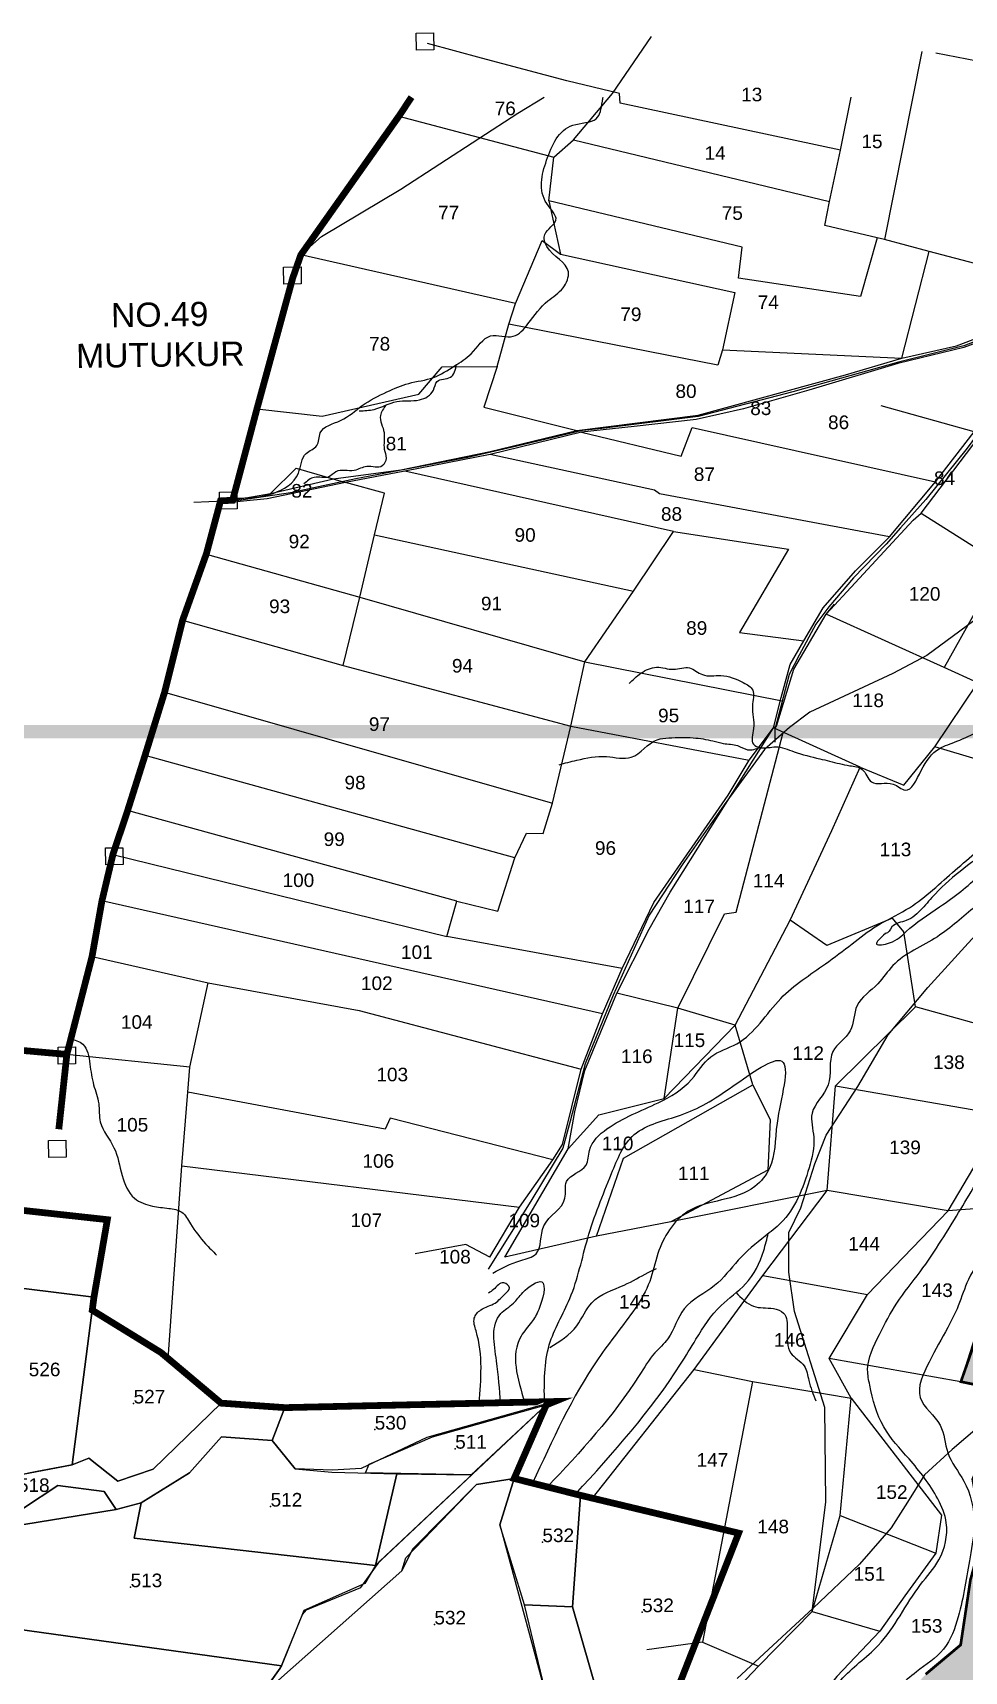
# Model space of a CAD drawing. Header units: inches. Extents: x 206739 to 240559, y 1587423 to 1599564.
# Drawn here: x 218728 to 220108, y 1596754 to 1599181 of the extents above; entities that cross this region are included whole.
import ezdxf
from ezdxf.enums import TextEntityAlignment as Align

# ---------------------------------------------------------------- set-up
doc = ezdxf.new("R2010")
doc.units = ezdxf.units.IN
doc.header["$MEASUREMENT"] = 0
doc.linetypes.add('DASHED2', pattern=[0.375, 0.25, -0.125])
for name, color, linetype in [('PLOT', 7, 'Continuous'), ('PLOT NO', 7, 'Continuous'), ('PLOTS', 7, 'Continuous'), ('PLOTS NO', 7, 'Continuous'), ('ROAD', 1, 'Continuous'), ('STREAM', 4, 'Continuous'), ('text1', 7, 'Continuous'), ('text2', 7, 'Continuous'), ('VILLAGE BOUNDARY STONES', 1, 'Continuous'), ('VILLAGE BOUNDRY', 5, 'Continuous'), ('WUA-17', 3, 'Continuous')]:
    doc.layers.add(name, color=color, linetype=linetype)
doc.styles.get("Standard").update_dxf_attribs({"font": 'arial.ttf'})

msp = doc.modelspace()

# ---------------------------------------------------------------- hatches: boundary and pattern name
at = {"layer": 'PLOTS NO', "true_color": 0xafd9aa}
h = msp.add_hatch(dxfattribs=at)
h.set_pattern_fill('ANSI31', color=9)
h.set_pattern_definition([(45, (0, 0), (-0.088388347648, 0.088388347648), [])])
h.paths.add_polyline_path([(220321.66888, 1595756.58982), (220240.66864, 1595684.10089), (220196.24497, 1595701.01347), (220182.61298, 1595785.73792), (220091.14566, 1595768.05379), (219980.58048, 1595708.12858), (219956.2346, 1595689.53155), (219860.50354, 1595610.07539), (219612.177, 1595475.96557), (219612.05845, 1595558.17808), (219603.62578, 1595614.40158), (219590.30537, 1595670.86071), (219581.28753, 1595709.08324), (219589.44581, 1595770.09395), (219586.63638, 1595831.12692), (219585.63818, 1595852.81236), (219487.57647, 1595859.36452), (219433.82118, 1595846.51514), (219441.45333, 1595915.84005), (219449.00663, 1596027.5761), (219459.91585, 1596110.61146), (219554.13684, 1596134.06369), (219587.29819, 1596147.34648), (219619.89228, 1596123.95088), (219868.30612, 1596312.51506), (219839.32124, 1596360.47218), (219797.48696, 1596423.35482), (219762.79343, 1596455.25907), (219758.64134, 1596482.02548), (219841.68732, 1596558.86119), (219860.1276, 1596554.3097), (219967.57351, 1596657.63153), (220051.1495, 1596749.60642), (220102.93952, 1596793.01919), (220117.4482, 1596889.47035), (220135.49706, 1596954.46677), (220120.87126, 1597038.49427), (220175.51974, 1597168.07134), (220103.32048, 1597182.9145), (220194.83213, 1597444.26897), (220296.00149, 1597454.2623), (220309.89699, 1597186.72214), (220348.72692, 1596992.40291), (220325.81643, 1596868.23702), (220327.49706, 1596860.15878), (220311.65208, 1596826.49995), (220257.3608, 1596722.5517), (220245.87351, 1596690.49248), (220242.09491, 1596575.47886), (220169.82431, 1596591.19523), (220047.82837, 1596332.90575), (220224.39494, 1596323.80935), (220217.73909, 1596235.52176), (220306.20658, 1596186.92708), (220321.2936, 1596160.08959), (220317.66508, 1596120.25069), (220319.85653, 1596113.31435), (220304.07029, 1595967.36473)])

# ---------------------------------------------------------------- linework, layer by layer
at = {"layer": 'PLOT'}
for points in [[(219597.2367, 1599091.14924), (219519.5588, 1599109.87153), (219393.01033, 1599143.32858), (219312.6948, 1599164.83161)], [(219492.87492, 1598931.88871), (219500.19775, 1598996.62746), (219529.11113, 1599022.47028), (219587.28783, 1599091.00021), (219645.04541, 1599175.417)], [(220045.35715, 1599153.2845), (219990.27633, 1598874.71096)], [(220066.24247, 1599151.16642), (220342, 1599098)], [(219519.5588, 1599109.87153), (219519.5588, 1599109.87153)], [(219924.8644, 1599006.89147), (219598.55724, 1599076.80588), (219597.2367, 1599091.14924)], [(220511.94764, 1598759.57238), (220358.36354, 1598791.51832), (220336.56963, 1598783.61271), (220056.12428, 1598856.85489), (219990.27633, 1598874.71096), (219979.25971, 1598877.35823), (219901.58464, 1598895.59958), (219908.37031, 1598931.13622), (219924.8644, 1599006.89147), (219940.48078, 1599085.59693)], [(219270.6081, 1599057.47466), (219500.19775, 1598996.62746)], [(219529.11113, 1599022.47028), (219908.37031, 1598931.13622)], [(219979.25971, 1598877.35823), (219954.60873, 1598790.50149), (219773.97692, 1598817.62455), (219779.37017, 1598863.55331), (219492.87492, 1598931.88871), (219510.04427, 1598853.16542)], [(219954.29924, 1598093.06767), (220018.58515, 1598066.47647), (220064.93546, 1598123.12566), (220128.65174, 1598218.16685), (220078.60616, 1598240.99136), (219903.67198, 1598319.97128), (220032.38993, 1598458.97918), (220044.31157, 1598469.21194), (220139.62176, 1598594.57292), (220214.17584, 1598694.41736), (220266.8474, 1598738.43936), (220356.80188, 1598778.99814), (220356.10314, 1598792.05811), (220371.9588, 1598910.64959)], [(219416.16489, 1598686.69749), (219433.62139, 1598749.52715), (219443.11527, 1598780.05055), (219482.62639, 1598873.4431), (219510.04427, 1598853.16542), (219768.51944, 1598796.27484), (219749.90474, 1598711.20602), (219743.05864, 1598688.45569), (219433.62139, 1598749.52715)], [(219443.11527, 1598780.05055), (219125.19649, 1598851.82033)], [(219749.90474, 1598711.20602), (220015.65522, 1598698.98797), (220056.12428, 1598856.85489)], [(219024.18197, 1598488.5312), (219080.27351, 1598498.37718), (219173.77959, 1598519.98889), (219273.58663, 1598533.55442), (219405.60396, 1598560.88128), (219534.36445, 1598592.00378), (219713.97101, 1598614.67879), (219932.31072, 1598674.15995), (220015.65522, 1598698.98797), (220096.95768, 1598717.0863), (220219.02288, 1598763.8282)], [(220044.31157, 1598469.21194), (220162.42126, 1598394.60534), (220207.63116, 1598444.64847), (220234.82404, 1598431.85329), (220304.95354, 1598505.8046), (220400.6944, 1598604.5233), (220439.50891, 1598659.63684), (220469.33989, 1598700.83924), (220511.94764, 1598759.57238)], [(219060.15368, 1598623.67887), (219156.88973, 1598613.21622), (219300.1344, 1598645.74179), (219334.91103, 1598686.03272), (219416.16489, 1598686.69749), (219396.61697, 1598626.19731), (219534.36445, 1598592.00378)], [(220122.82278, 1598589.64775), (219985.09901, 1598628.25558)], [(219541.0959, 1598589.38146), (219688.80182, 1598553.66738), (219705.29828, 1598596.4463), (220065.86275, 1598515.84004)], [(219997.739, 1598434.2281), (219656.46758, 1598497.94723), (219649.19986, 1598503.36221), (219405.73161, 1598556.40631)], [(219080.27351, 1598498.37718), (219118.25989, 1598535.90308), (219191.56241, 1598514.95043)], [(219677.4169, 1598442.36642), (219279.26439, 1598531.38576)], [(219187.81503, 1598243.62567), (219212.49844, 1598345.19671), (219234.61723, 1598437.20945), (219249.15264, 1598499.23431), (219191.56241, 1598514.95043)], [(219234.61723, 1598437.20945), (219618.16071, 1598353.95454)], [(219601.27822, 1597795.0007), (219341.69867, 1597842.09047), (219356.46566, 1597894.66264), (219417.26535, 1597880.03168), (219442.28046, 1597958.93283), (219459.74785, 1597995.18577), (219484.31426, 1597994.73578), (219498.37298, 1598039.93547), (219525.31677, 1598154.03882), (219545.93301, 1598249.10801), (219618.16071, 1598353.95454), (219677.4169, 1598442.36642), (219848.08789, 1598416.29352), (219775.44442, 1598292.50781), (219870.50774, 1598280.27696)], [(218987.02823, 1598408.27511), (219212.49844, 1598345.19671), (219545.93301, 1598249.10801), (219838.71441, 1598191.16068)], [(220153.03832, 1598374.32219), (220078.60616, 1598240.99136)], [(220257.58295, 1598336.85468), (220235.38612, 1598072.4616), (220064.93546, 1598123.12566)], [(218950.10217, 1598310.93563), (219187.81503, 1598243.62567), (219525.31677, 1598154.03882), (219789.71065, 1598103.43446)], [(219825.68366, 1598151.50136), (219829.9602, 1598153.86643), (219855.96505, 1598238.47591), (219903.67198, 1598319.97128), (219916.05118, 1598334.69045)], [(218923.37615, 1598204.22884), (219498.37298, 1598039.93547)], [(220018.928, 1597849.08204), (220001.8089, 1597869.45493), (219904.44088, 1597829.01963), (219850.08541, 1597866.55271), (219912.29025, 1597999.3991), (219954.29924, 1598093.06767), (219825.68366, 1598151.50136)], [(219442.28046, 1597958.93283), (218894.38168, 1598110.60379)], [(219356.46566, 1597894.66264), (218868.62017, 1598029.03113)], [(218846.79936, 1597963.8159), (219341.69867, 1597842.09047)], [(219572.39017, 1597727.57606), (218830.55569, 1597895.2327)], [(218815.90018, 1597812.86727), (218987.95077, 1597773.56587)], [(219768.86016, 1597710.84584), (219684.10042, 1597736.27698), (219593.60866, 1597758.62387)], [(220237.77812, 1597706.46033), (220232.27394, 1597712.18507), (220192.55442, 1597718.56359), (220181.83854, 1597697.48259), (220036.1367, 1597738.09986)], [(219917.49022, 1597621.30709), (220168.33355, 1597577.75322)]]:
    msp.add_lwpolyline(points, dxfattribs=at)
at = {"layer": 'PLOT NO'}
for p in [(218877.45535, 1597150.66924), (219234.71036, 1597112.03788), (219353.94121, 1597083.69596), (218730.35736, 1597035.59314), (219080.48066, 1596997.98683), (219483.22743, 1596945.29307), (218872.97042, 1596878.55859), (219631.0053, 1596841.5498), (219323.14231, 1596823.37653)]:
    msp.add_point(p, dxfattribs=at)
at = {"layer": 'PLOTS'}
for points in [[(220215.77766, 1598754.73031), (220107.46224, 1598714.66785), (220010.09206, 1598690.86064), (219877.8683, 1598651.6947), (219781.37423, 1598623.93616), (219711.23274, 1598608.28091), (219619.00114, 1598597.51878), (219541.0959, 1598589.38146), (219405.73161, 1598556.40631), (219279.26439, 1598531.38576), (219191.56241, 1598514.95043), (219075.38817, 1598490.43695), (219005.07955, 1598483.63405)], [(219405.37624, 1597367.48142), (219449.37517, 1597441.64786), (219498.60977, 1597511.64052), (219512.76357, 1597534.48494), (219540.54198, 1597646.075), (219572.39017, 1597727.57606), (219601.27822, 1597795.0007), (219648.32087, 1597892.86581), (219758.32082, 1598051.81503), (219789.71065, 1598103.43446), (219825.68366, 1598151.50136), (219836.78791, 1598196.47985), (219850.55535, 1598245.11941), (219870.50774, 1598280.27696), (219899.15655, 1598329.12429), (219947.1805, 1598383.86524), (219997.739, 1598434.2281), (220065.86275, 1598515.84004), (220122.82278, 1598589.64775)], [(220214.90736, 1596158.25264), (220217.73909, 1596235.52176), (220224.39494, 1596323.80935), (220227.85345, 1596359.23597), (220236.81525, 1596495.18366), (220244.62488, 1596573.02557), (220242.09491, 1596575.47886), (220245.87351, 1596690.49248), (220257.3608, 1596722.5517), (220311.65208, 1596826.49995), (220327.49706, 1596860.15878), (220325.81643, 1596868.23702), (220348.72692, 1596992.40291), (220316.42713, 1597150.43181), (220309.89699, 1597186.72214), (220296.00149, 1597454.2623), (220194.83213, 1597444.26897), (220084.65097, 1597436.13545), (220168.33355, 1597577.75322), (220237.77812, 1597706.46033), (220283.41343, 1598027.28193), (220280.4554, 1598058.15695), (220436.95181, 1598255.85936)], [(220051.1495, 1596749.60642), (220102.93952, 1596793.01919), (220117.4482, 1596889.47035), (220135.49706, 1596954.46677), (220120.87126, 1597038.49427), (220175.51974, 1597168.07134), (220103.32048, 1597182.9145), (219907.9508, 1597217.48802), (219965.14729, 1597311.83796), (220084.65097, 1597436.13545), (219905.27202, 1597466.12353), (219673.40152, 1597419.86872), (219563.18267, 1597398.69718), (219427.40728, 1597367.37982), (219521.14386, 1597528.03325), (219566.66584, 1597578.03021), (219663.46667, 1597602.59667), (219684.10042, 1597736.27698), (219752.95604, 1597876.00706), (219770.40143, 1597878.32317), (219839.96314, 1598144.26858)], [(219521.14386, 1597528.03325), (219531.32202, 1597582.58667), (219546.00597, 1597643.65119), (219593.60866, 1597758.62387), (219641.25923, 1597853.21366), (219672.56647, 1597908.01079), (219825.68366, 1598151.50136)], [(219603.51003, 1597514.11005), (219794.81243, 1597622.4944), (219768.86016, 1597710.84584), (219850.08541, 1597866.55271)], [(219557.24768, 1597010.40096), (219708.08572, 1597200.83652), (219809.80776, 1597340.15748), (219905.27202, 1597466.12353), (219917.49022, 1597621.30709), (220036.1367, 1597738.09986), (220018.928, 1597849.08204), (220018.928, 1597849.08204)], [(218928.82945, 1597216.98128), (218948.80813, 1597502.52401), (218957.75005, 1597611.89731), (218960.7219, 1597648.94227), (218987.95077, 1597773.56587), (219211.62708, 1597732.86825), (219540.54198, 1597646.075)], [(219663.46667, 1597602.59667), (219768.86016, 1597710.84584)], [(218960.7219, 1597648.94227), (218778.51589, 1597667.66421)], [(219498.60977, 1597511.64052), (219257.70386, 1597573.10666), (219250.35282, 1597557.13909), (218957.75005, 1597611.89731)], [(219794.81243, 1597622.4944), (219820.81685, 1597570.92046), (219817.15969, 1597496.32462), (219673.40152, 1597419.86872)], [(219563.18267, 1597398.69718), (219603.51003, 1597514.11005)], [(218948.80813, 1597502.52401), (219449.37517, 1597441.64786)], [(220103.32048, 1597182.9145), (220138.39716, 1597293.00207), (220194.83213, 1597444.26897)], [(219405.37624, 1597367.48142), (219369.95114, 1597386.36931), (219294.72459, 1597372.29815)], [(219809.80776, 1597340.15748), (219965.14729, 1597311.83796)], [(219708.08572, 1597200.83652), (219794.75679, 1597183.2567), (219940.64692, 1597158.76607), (219907.9508, 1597217.48802)], [(219794.75679, 1597183.2567), (219720.25514, 1596797.04713), (219637.8546, 1596785.51343)], [(218645.90156, 1597032.94968), (218786.48966, 1597059.97558), (218811.11989, 1597069.57922), (218854.03615, 1597035.37914), (218906.61514, 1597053.39456), (219007.1539, 1597151.14252), (219101.64908, 1597144.49769), (219082.69284, 1597095.82184), (219007.86973, 1597101.39928), (218960.38051, 1597047.82138), (218888.53282, 1597003.3433), (218851.38968, 1596993.59651), (218833.96202, 1597020.29542), (218765.00856, 1597029.15893), (218714.23615, 1596995.48915)], [(219672.89865, 1596624.06075), (219803.27987, 1596761.69568), (219882.9501, 1596842.72508), (219924.41313, 1596984.62619), (219940.64692, 1597158.76607)], [(219940.64692, 1597158.76607), (220074.69214, 1596985.28773), (220066.18371, 1596928.845), (220020.28311, 1596865.50532), (219983.40233, 1596813.58299), (219919.51396, 1596746.36934), (219835.55317, 1596641.90907), (219733.88492, 1596529.48022)], [(219924.41313, 1596984.62619), (220066.18371, 1596928.845)], [(219882.9501, 1596842.72508), (219983.40233, 1596813.58299)], [(219720.25514, 1596797.04713), (219803.27987, 1596761.69568)]]:
    msp.add_lwpolyline(points, dxfattribs=at)
for points in [[(218612.4249, 1597447.69723), (218838.55944, 1597422.914), (218818.65925, 1597307.89035), (218610.38136, 1597333.87343), (218612.4249, 1597447.69723), (218612.4249, 1597447.69723)], [(218818.65925, 1597307.89035), (218786.48966, 1597059.97558), (218734.07583, 1597049.66614), (218680.87801, 1597038.89333), (218645.90156, 1597032.94968), (218659.22275, 1597175.90169), (218642.74136, 1597179.83132), (218648.82097, 1597310.52881), (218608.05642, 1597311.2295), (218610.38136, 1597333.87343), (218818.65925, 1597307.89035), (218818.65925, 1597307.89035)], [(218818.65925, 1597307.89035), (218816.18483, 1597288.80052), (218917.88724, 1597226.1792), (219007.1539, 1597151.14252), (218906.61514, 1597053.39456), (218854.03615, 1597035.37914), (218811.11989, 1597069.57922), (218786.48966, 1597059.97558), (218818.65925, 1597307.89035), (218818.65925, 1597307.89035)], [(219488.95007, 1597148.52535), (219441.3486, 1597039.55781), (219385.37431, 1597030.64306), (219290.69089, 1596935.04364), (219275.14411, 1596902.87739), (219065.89402, 1596717.59502), (219095.0159, 1596758.7), (219127.49287, 1596838.03949), (219133.55237, 1596844.82489), (219214.1782, 1596878.01315), (219242.18385, 1596916.90214), (219488.95007, 1597148.52535), (219488.95007, 1597148.52535)], [(219101.64908, 1597144.49769), (219341.17436, 1597153.50802), (219406.09101, 1597154.15941), (219501.29291, 1597153.547), (219311.73692, 1597100.46835), (219214.7669, 1597054.50767), (219172.12943, 1597051.88862), (219116.83472, 1597053.75054), (219082.69284, 1597095.82184), (219101.64908, 1597144.49769)], [(219221.12981, 1597048.09167), (219226.37768, 1597060.89702), (219320.2025, 1597101.337), (219488.95007, 1597148.52535), (219377.45943, 1597044.73173), (219221.12981, 1597048.09167)], [(219267.4428, 1597046.33766), (219377.45943, 1597044.73173), (219488.95007, 1597148.52535), (219235.98963, 1596910.69318), (219267.4428, 1597046.33766)], [(219082.69284, 1597095.82184), (219116.83472, 1597053.75054), (219171.40801, 1597049.08208), (219267.4428, 1597046.33766), (219235.98963, 1596910.69318), (218878.48153, 1596950.95918), (218888.53282, 1597003.3433), (218960.38051, 1597047.82138), (219007.86973, 1597101.39928), (219082.69284, 1597095.82184)], [(218473.92211, 1596966.69678), (218519.27516, 1596973.91129), (218576.33157, 1596987.03584), (218714.23615, 1596995.48915), (218765.00856, 1597029.15893), (218833.96202, 1597020.29542), (218851.38968, 1596993.59651), (218580.36524, 1596949.49126), (218474.26206, 1596941.49415), (218473.92211, 1596966.69678)], [(219065.89402, 1596717.59502), (219275.14411, 1596902.87739), (219280.74605, 1596922.20857), (219385.37431, 1597030.64306), (219441.3486, 1597039.55781), (219419.97011, 1596970.71425), (219493.56697, 1596698.65878), (219384.44674, 1596711.97819), (219098.68708, 1596710.97809), (219065.89402, 1596717.59502)], [(219441.3486, 1597039.55781), (219539.73437, 1597014.58445), (219527.93729, 1596849.60646), (219456.79319, 1596852.18605), (219419.97011, 1596970.71425), (219441.3486, 1597039.55781)], [(218888.53282, 1597003.3433), (218878.48153, 1596950.95918), (219235.98963, 1596910.69318), (219220.31487, 1596884.03551), (219129.72621, 1596843.79936), (219096.83723, 1596762.11083), (218562.43869, 1596835.87821), (218580.36524, 1596949.49126), (218851.38968, 1596993.59651), (218888.53282, 1597003.3433)], [(219774.02672, 1596958.61796), (219636.65844, 1596608.655), (219593.48716, 1596620.67267), (219527.93729, 1596849.60646), (219539.73437, 1597014.58445), (219774.02672, 1596958.61796)], [(218562.43869, 1596835.87821), (219096.83723, 1596762.11083), (219062.9737, 1596714.90781), (219030.13329, 1596733.76369), (218817.3962, 1596502.57065), (218534.85638, 1596534.69021), (218541.97773, 1596634.47145), (218553.09023, 1596695.05044), (218546.81587, 1596762.97557), (218562.43869, 1596835.87821)], [(219456.79319, 1596852.18605), (219527.93729, 1596849.60646), (219593.48716, 1596620.67267), (219505.70392, 1596649.62384), (219493.56697, 1596698.65878), (219456.79319, 1596852.18605)]]:
    msp.add_lwpolyline(points, close=True, dxfattribs=at)
at = {"layer": 'ROAD'}
for points in [[(219125.19649, 1598851.82033), (219156.10108, 1598878.98225), (219273.48137, 1598949.16815), (219446.68405, 1599061.80125), (219485.91022, 1599085.59693)], [(220674.5363, 1598785.78127), (220631.32818, 1598763.72087), (220540.91438, 1598751.65721), (220395.52947, 1598755.50189), (220339.17318, 1598765.16691), (220328.6345, 1598773.87319), (220260.37583, 1598767.1178), (220201.59732, 1598753.44261), (220107.59281, 1598717.00231), (220010.70491, 1598693.02156), (219854.25555, 1598649.02186), (219713.99129, 1598612.51846), (219571.07663, 1598594.59352), (219542.48288, 1598591.8725), (219445.11325, 1598568.42431), (219372.92566, 1598551.57877), (219206.78845, 1598520.44172), (219110.1306, 1598499.56316), (219033.14732, 1598488.14183), (218966.7071, 1598485.04599)], [(220674.5363, 1598785.78127), (220638.68802, 1598746.96868), (220582.18181, 1598696.05312), (220548.74241, 1598651.37357), (220477.01719, 1598604.43755), (220325.36314, 1598494.06902), (220247.10664, 1598428.46248), (220174.74332, 1598363.36537), (220150.78829, 1598330.57881), (220052.70992, 1598258.52997), (220002.53408, 1598231.66773), (219879.47141, 1598174.6551), (219849.35321, 1598152.11978), (219812.33506, 1598119.13755), (219752.46634, 1598037.32629), (219690.21875, 1597948.27453), (219641.42088, 1597874.04226), (219588.10138, 1597755.33591), (219546.59505, 1597653.54966), (219524.46243, 1597568.60832), (219513.69953, 1597528.85749), (219465.82659, 1597450.41305), (219402.61989, 1597349.45174)], [(220328.6345, 1598773.87319), (220280.06004, 1598749.28084), (220246.79961, 1598728.36981), (220215.14915, 1598697.94265), (220150.00478, 1598616.42295), (220112.69923, 1598565.49292), (220051.38626, 1598489.61037), (220013.99929, 1598447.66474), (219992.52047, 1598423.24864), (219944.11183, 1598373.61239), (219907.87215, 1598330.83355), (219888.39995, 1598305.03021), (219863.82021, 1598258.89884), (219848.92858, 1598230.32948), (219827.71982, 1598149.1244), (219827.71637, 1598130.41578)], [(219882.9501, 1596842.72508), (219903.36296, 1597005.07477), (219901.68823, 1597144.82372), (219856.59583, 1597287.09784), (219848.11523, 1597345.32364), (219848.58831, 1597403.79579), (219866.10277, 1597440.25656), (219886.8782, 1597505.43535), (219903.62723, 1597547.94683), (219950.77392, 1597619.92317), (219995.46025, 1597696.52793), (220054.54402, 1597766.93602), (220174.55682, 1597898.84809), (220236.8437, 1597971.45991), (220283.85479, 1598033.376), (220300.71884, 1598145.68192), (220343.36387, 1598268.6346), (220428.74839, 1598471.17858), (220452.25314, 1598546.79074), (220548.74241, 1598651.37357)], [(220154.82317, 1597137.17819), (220090.62538, 1597082.48108), (220049.16386, 1597045.1722), (220024.35187, 1597004.69944), (219999.75117, 1596966.50353), (219952.92884, 1596912.86872), (219884.55215, 1596847.52438), (219771.80228, 1596743.29516)]]:
    msp.add_lwpolyline(points, dxfattribs=at)
at = {"layer": 'STREAM'}
for points, knots in [([(219028.06564, 1598491.53136), (219046.77661, 1598491.96484), (219081.45854, 1598492.76832), (219125.77107, 1598519.58023), (219125.58457, 1598558.69663), (219152.91761, 1598566.57154), (219150.51059, 1598597.01873), (219188.54411, 1598604.57591), (219215.61804, 1598630.88479), (219250.69856, 1598648.23884), (219285.48129, 1598663.7756), (219322.24175, 1598667.23613), (219351.62895, 1598687.0169), (219381.19465, 1598704.48214), (219401.26659, 1598740.77186), (219440.86734, 1598723.94026), (219466.17785, 1598754.90047), (219485.7361, 1598782.38032), (219514.73797, 1598799.15562), (219530.01407, 1598837.57605), (219491.20709, 1598851.81814), (219482.13384, 1598886.5548), (219513.94679, 1598902.58174), (219474.03187, 1598938.4284), (219487.35771, 1598992.02954), (219512.62047, 1599049.46671), (219566.6952, 1599046.31789), (219570.66876, 1599069.84236), (219572.70711, 1599083.55005), (219573.06377, 1599085.59693)], [0, 0, 0, 0, 56.3888132074, 104.5201453809, 136.0764856701, 155.4770570664, 174.9390771548, 210.3979243233, 249.2479638725, 291.0272165226, 325.8115364223, 363.3484392285, 399.127170494, 429.5231008261, 468.533148519, 502.0777054401, 530.6488350588, 575.739555274, 605.4755062238, 630.0308970823, 679.5334253971, 697.6739903962, 724.4050724503, 752.3530910214, 816.612677573, 881.3197976217, 917.3676621904, 944.7409120097, 949.6413485282, 949.6413485282, 949.6413485282, 949.6413485282]), ([(219611.79281, 1598217.30668), (219617.26484, 1598222.5501), (219628.70417, 1598233.5115), (219652.55726, 1598244.79584), (219676.73557, 1598234.54352), (219701.39907, 1598245.06285), (219721.10966, 1598225.23038), (219751.07825, 1598231.94236), (219775.1448, 1598221.91656), (219800.13003, 1598207.77529), (219790.77859, 1598179.09864), (219800.26677, 1598155.56501), (219789.87227, 1598127.76401), (219810.5045, 1598119.25173), (219830.76774, 1598126.40385), (219859.74753, 1598113.60035), (219890.99927, 1598106.47418), (219918.90462, 1598099.44328), (219939.48527, 1598094.6606), (219960.77879, 1598093.23445), (219968.69676, 1598061.47854), (220000.14681, 1598075.50131), (220026.39173, 1598048.62765), (220045.73055, 1598093.61277), (220064.78214, 1598120.78352), (220100.86154, 1598131.74893), (220123.53649, 1598143.67191), (220150.15288, 1598154.44775), (220143.7974, 1598192.93071), (220200.42792, 1598213.45286), (220219.21285, 1598277.1648), (220244.07751, 1598326.06305), (220271.26994, 1598370.31562), (220315.89197, 1598392.09924), (220334.87421, 1598440.85969), (220372.43358, 1598468.83649), (220393.06188, 1598505.56768), (220439.87772, 1598520.46756), (220475.82504, 1598558.81489), (220510.16969, 1598607.73), (220569.04648, 1598624.82185), (220603.06701, 1598662.14095), (220642.85924, 1598685.13212), (220684.22156, 1598711.26674), (220740.43256, 1598751.29721), (220810.74067, 1598744.35697), (220866.12348, 1598743.2961), (220910.93855, 1598711.18116), (220963.25759, 1598678.22482), (221038.53089, 1598673.08342), (221105.42668, 1598628.64875), (221175.15634, 1598679.22298), (221243.46277, 1598706.18013), (221285.6599, 1598764.14798), (221344.61002, 1598785.47191), (221384.06434, 1598828.60889), (221447.22569, 1598858.06872), (221489.25251, 1598925.30614), (221567.00358, 1598944.74901), (221592.98558, 1599000.43345), (221645.64776, 1599014.39642), (221658.191, 1599059.6412), (221677.77899, 1599081.17558), (221682.42751, 1599085.59693)], [0, 0, 0, 0, 22.8991361978, 47.8708710122, 73.0340676429, 96.8033888327, 118.4514421374, 145.878704771, 180.656014184, 198.3627580787, 221.8183436265, 255.5414032279, 278.6556456689, 290.4589500725, 312.721702003, 340.887698029, 380.445396932, 410.4993607296, 426.2721731209, 445.2106499901, 468.3255329882, 500.5521339122, 520.446638157, 558.0465257511, 600.1402527853, 628.3216828819, 664.7742789977, 682.3354995413, 704.4191496604, 760.6067219402, 826.5542112074, 895.3880829871, 927.2715187211, 979.8117081451, 1035.8552883816, 1075.0930732525, 1118.5400949393, 1155.7696806624, 1215.7611279482, 1273.5215233579, 1329.8028232643, 1390.8454493615, 1421.5432427274, 1467.0585400838, 1539.0862391139, 1619.2437619273, 1672.0033382159, 1699.7587038761, 1782.1409089392, 1852.7695712968, 1925.2066196331, 1994.0278722161, 2083.8526519868, 2147.9746977265, 2198.8511428442, 2266.6137634185, 2319.4321120402, 2403.9090027612, 2492.1126543057, 2537.8391438511, 2574.026021238, 2642.1747871168, 2661.4445433795, 2661.4445433795, 2661.4445433795, 2661.4445433795]), ([(221755.67211, 1599085.59693), (221739.56599, 1599066.01804), (221708.70601, 1599031.32011), (221666.76658, 1598979.00896), (221630.65772, 1598929.86278), (221588.00042, 1598901.96566), (221563.78674, 1598865.32471), (221528.95104, 1598845.58716), (221508.74085, 1598809.14146), (221461.03647, 1598794.42589), (221423.17261, 1598749.56421), (221368.79181, 1598726.13162), (221328.33997, 1598692.94918), (221291.67256, 1598667.33779), (221240.32639, 1598647.68958), (221189.06904, 1598616.51293), (221142.087, 1598589.52781), (221084.38871, 1598576.50008), (221054.58432, 1598519.64535), (220991.46552, 1598483.32365), (220931.01016, 1598460.99612), (220892.48466, 1598413.88646), (220836.85967, 1598411.30026), (220813.1569, 1598365.45117), (220775.04053, 1598341.71625), (220720.35523, 1598327.09018), (220684.77517, 1598286.37973), (220642.6399, 1598241.21585), (220607.60978, 1598207.39346), (220562.0262, 1598170.83111), (220527.38985, 1598138.64443), (220488.17204, 1598112.68507), (220464.47405, 1598078.05686), (220448.24521, 1598030.8083), (220446.35434, 1597981.33966), (220436.05487, 1597933.45763), (220459.01405, 1597883.00371), (220425.30816, 1597817.92628), (220387.21479, 1597764.42988), (220351.94843, 1597704.08517), (220333.38518, 1597651.87098), (220282.00689, 1597610.65673), (220279.20306, 1597536.90026), (220200.34953, 1597497.69734), (220192.2662, 1597421.95194), (220145.48504, 1597381.53838), (220114.08552, 1597340.72128), (220101.29497, 1597296.64603), (220080.21784, 1597256.08128), (220057.1217, 1597215.76351), (220029.5791, 1597156.85506), (220078.87306, 1597123.84011), (220079.62573, 1597073.76605), (220114.07448, 1597033.27277), (220127.06896, 1596977.817), (220114.02844, 1596910.22501), (220105.2781, 1596847.07271), (220082.10359, 1596783.00959), (220031.69688, 1596751.31987), (219995.59111, 1596716.60695), (219971.22092, 1596667.24293), (219922.98342, 1596635.2875), (219865.43678, 1596580.63707), (219828.84025, 1596523.63006), (219819.2866, 1596470.54448), (219801.6439, 1596440.47593), (219781.20127, 1596396.9749), (219801.65771, 1596353.28062), (219813.04265, 1596297.72238), (219802.37548, 1596237.15333), (219780.69094, 1596186.11028), (219786.58825, 1596146.99883), (219768.26605, 1596124.63805), (219760.06845, 1596099.70362), (219741.00019, 1596078.95722), (219725.61215, 1596070.09927), (219715.88302, 1596064.4988)], [276.2799610759, 276.2799610759, 276.2799610759, 276.2799610759, 352.0900794563, 416.6217710994, 477.4087872886, 533.5280663122, 566.5816186929, 606.7089943529, 650.761961493, 683.8751345815, 750.0743206293, 821.0178531046, 858.3109404185, 906.8205250547, 954.3532998728, 1022.3534215815, 1086.4895258897, 1116.5948119462, 1194.5476131599, 1259.741013369, 1332.7985283498, 1385.0513440876, 1432.8732269399, 1481.9586431842, 1526.394512391, 1564.8193847419, 1649.3202634503, 1680.3412461104, 1751.2924017852, 1794.7242098331, 1855.6407918861, 1893.0871392158, 1934.518642572, 1978.7395767918, 2041.143530937, 2083.2148798863, 2121.68721768, 2198.0754311616, 2280.832326077, 2324.8863321973, 2407.073009427, 2442.2526348443, 2515.4693734488, 2601.8870632396, 2672.4697594121, 2723.2077136005, 2782.5753579557, 2824.3807813221, 2859.9275760952, 2918.0159586982, 2972.3862828798, 3022.7698871381, 3064.8383870122, 3113.3177570299, 3176.9565253482, 3227.9345994584, 3318.1959803051, 3370.8570826737, 3423.3945209537, 3491.6070290975, 3518.8905879223, 3586.3622764507, 3659.0505042777, 3758.9436799965, 3780.9659336414, 3819.3339703644, 3863.8979321183, 3916.3152920268, 3954.5092621647, 4034.2929517023, 4095.6455612128, 4117.9795259214, 4147.1176728973, 4176.8089206438, 4196.3164156008, 4229.8548989034, 4229.8548989034, 4229.8548989034, 4229.8548989034])]:
    msp.add_open_spline(points, degree=3, knots=knots, dxfattribs=at)
for points in [[(219211.8748, 1598620.86095), (219233.80803, 1598623.11492), (219267.54713, 1598634.78782), (219301.03936, 1598637.21494), (219321.63788, 1598651.38659), (219327.22132, 1598664.56316), (219346.78507, 1598670.6325), (219356.12921, 1598690.02678)], [(219251.82484, 1598629.54618), (219243.19364, 1598614.01346), (219248.58315, 1598588.6785), (219248.95224, 1598564.03852), (219251.46012, 1598550.98314), (219245.85364, 1598539.34659), (219223.12675, 1598538.62107), (219204.33357, 1598532.56326), (219177.00041, 1598530.6135), (219166.7069, 1598523.14267), (219145.13589, 1598522.43445), (219129.86809, 1598512.5786)], [(219409.61893, 1597343.78261), (219451.06734, 1597362.49732), (219473.75355, 1597372.2774), (219485.33598, 1597413.75205), (219516.66919, 1597454.57011), (219519.05313, 1597479.38651), (219547.81865, 1597503.81141), (219553.00478, 1597525.52302), (219578.90331, 1597557.3785), (219654.782, 1597596.07275), (219704.25996, 1597630.6415), (219732.88999, 1597664.11127), (219771.17798, 1597683.56533), (219836.44235, 1597750.46979), (219902.59678, 1597801.80881), (219942.30595, 1597831.51109), (219978.52004, 1597858.01428), (220022.31999, 1597882.08968), (220090.78289, 1597937.00337), (220155.257, 1597995.39742), (220193.69119, 1598031.37411), (220222.97988, 1598047.15327), (220262.38808, 1598103.1147), (220301.99601, 1598165.85639), (220339.53588, 1598235.25396), (220374.91965, 1598294.24589), (220413.78056, 1598380.57707), (220439.77228, 1598432.49449), (220477.08001, 1598471.0097), (220509.6635, 1598503.35866), (220534.93765, 1598576.89927), (220561.94285, 1598615.65081), (220572.68622, 1598634.29893)], [(220388.47637, 1598152.56875), (220379.34962, 1598135.40697), (220362.95314, 1598124.20422), (220343.00097, 1598087.88129), (220309.29634, 1598062.94915), (220260.10556, 1598012.71647), (220223.71909, 1597968.99191), (220165.39864, 1597916.5332), (220124.77072, 1597886.72255), (220068.56712, 1597842.07757), (220002.376, 1597799.13463), (219980.26506, 1597772.36372), (219949.54993, 1597739.9392), (219938.99923, 1597702.44265), (219913.7826, 1597672.07361), (219906.62417, 1597622.63857), (219882.76942, 1597580.45125), (219885.27032, 1597545.13519), (219878.44767, 1597499.65141), (219836.2307, 1597417.72679), (219813.52995, 1597398.60844), (219773.38557, 1597362.88572), (219738.40383, 1597325.26719), (219693.4975, 1597291.05161), (219668.8221, 1597246.34013), (219649.78138, 1597225.53455), (219626.58629, 1597192.03881), (219490.54148, 1597027.07113)], [(219735.09438, 1596526.74048), (219777.38413, 1596555.03597), (219809.87635, 1596603.73361), (219884.30262, 1596682.92755), (219925.35768, 1596740.84241), (219980.74807, 1596792.25409), (220043.53118, 1596882.31191), (220070.66525, 1596919.07416), (220081.7108, 1596973.77328), (220068.9146, 1597009.54223), (220026.46097, 1597068.47123), (219988.96605, 1597116.12051), (219968.26655, 1597177.8524), (219965.16136, 1597200.33066), (219982.59408, 1597252.67496), (220008.39397, 1597299.29649), (220042.89873, 1597345.65325), (220074.62975, 1597392.36364), (220124.4686, 1597474.75122), (220166.10736, 1597546.50583), (220183.46872, 1597575.61341), (220227.8232, 1597656.03327), (220257.81277, 1597713.38719), (220279.91197, 1597769.43743), (220304.95065, 1597814.0717), (220368.84311, 1597857.13641), (220403.54912, 1597890.06037), (220403.43337, 1598029.80124), (220402.69953, 1598078.79152), (220399.96608, 1598102.85604), (220397.35099, 1598119.0189), (220389.32337, 1598153.27859)], [(219507.81352, 1598096.76753), (219534.02825, 1598103.43913), (219578.32922, 1598108.81194), (219614.87088, 1598107.78958), (219653.36303, 1598133.87436), (219670.60516, 1598136.48724), (219706.73651, 1598136.63603), (219735.87035, 1598131.9708), (219751.24319, 1598128.27674), (219772.50013, 1598125.06324), (219787.12288, 1598119.00335), (219806.31075, 1598122.82267)], [(219991.55859, 1597846.54763), (219978.37613, 1597830.97414), (219997.68264, 1597832.84038), (220022.28767, 1597849.76773), (220071.85092, 1597886.38753), (220131.14084, 1597934.70888), (220156.7522, 1597963.47901), (220198.60863, 1597987.76142), (220239.57566, 1598018.73285), (220222.8535, 1598028.73304), (220195.91102, 1598009.79938), (220153.80182, 1597976.05105), (220065.17063, 1597905.22094), (220045.76483, 1597883.64038), (220022.3551, 1597865.94242), (220001.18832, 1597856.55746), (219991.55859, 1597846.54763), (219990.68464, 1597846.54369)], [(218782.21749, 1597690.71492), (218802.39501, 1597682.76459), (218812.66679, 1597653.44497), (218818.24351, 1597622.48309), (218825.73922, 1597594.69382), (218828.11137, 1597567.61374), (218848.36559, 1597529.53201), (218860.38677, 1597488.44919), (218878.98665, 1597454.53856), (218905.50857, 1597443.14646), (218929.55352, 1597439.57683), (218948.90931, 1597433.97206), (218961.7511, 1597416.87332), (218984.21841, 1597387.3434), (219000.20592, 1597370.29177)], [(219486.17354, 1597153.20465), (219493.46137, 1597237.36375), (219523.86992, 1597306.2144), (219550.42416, 1597395.53476), (219585.60619, 1597491.09923), (219619.36453, 1597548.86597), (219687.78153, 1597577.72604), (219765.27113, 1597620.50742), (219837.93982, 1597657.78176), (219830.95632, 1597566.01616), (219819.62238, 1597499.04182), (219798.13776, 1597472.0777), (219698.40704, 1597434.79563), (219654.2863, 1597372.59968), (219642.16741, 1597331.46058), (219592.78551, 1597253.97514), (219565.87942, 1597216.98866), (219468.68025, 1597032.62019)], [(219532.40256, 1597016.44549), (219687.94779, 1597208.74286), (219710.6948, 1597245.78349), (219747.86245, 1597295.66805), (219784.19619, 1597327.69193), (219811.10343, 1597377.02818), (219817.82674, 1597402.77936)], [(219493.99833, 1597233.40836), (219534.10606, 1597265.82085), (219556.67712, 1597299.95887), (219604.43993, 1597326.12369), (219639.98147, 1597344.55016), (219652.22653, 1597350.69828)], [(219389.26569, 1597151.01032), (219384.92097, 1597258.05695), (219382.27676, 1597276.89787), (219391.93363, 1597289.23618), (219413.03964, 1597299.38595), (219428.57074, 1597313.77899), (219434.35659, 1597321.73255), (219425.97363, 1597329.47386), (219410.77131, 1597319.41253), (219403.36989, 1597314.18819)], [(219421.01194, 1597151.72916), (219415.20655, 1597213.75653), (219421.54041, 1597283.77952), (219440.20836, 1597299.00623), (219454.1416, 1597314.94871), (219482.24956, 1597330.71017), (219477.74565, 1597289.73491), (219467.00232, 1597271.0868), (219451.56547, 1597250.40167), (219456.96165, 1597152.54319)], [(219769.76528, 1597315.51889), (219796.14507, 1597294.60441), (219825.42367, 1597291.09677), (219840.52876, 1597284.61445), (219846.04012, 1597259.44116), (219851.326, 1597225.40251), (219870.96365, 1597206.36017), (219878.00125, 1597184.76135), (219888.32778, 1597154.5301)]]:
    msp.add_spline(points, degree=3, dxfattribs=at)
at = {"layer": 'text2', "color": 5, "const_width": 20}
msp.add_lwpolyline([(209171.15179, 1598145.63678), (223724.95897, 1598145.63678), (223724.95897, 1587535.8486), (209171.15179, 1587535.8486)], close=True, dxfattribs=at)
at = {"layer": 'VILLAGE BOUNDARY STONES'}
for points in [[(219296.11487, 1599180.54294), (219321.86103, 1599180.9286), (219322.23793, 1599155.7669), (219296.49178, 1599155.38124)], [(219099.79583, 1598833.83), (219125.54199, 1598834.21566), (219125.9189, 1598809.05396), (219100.17274, 1598808.6683)], [(219004.82787, 1598500.35734), (219030.57402, 1598500.743), (219030.95093, 1598475.5813), (219005.20477, 1598475.19564)], [(218835.8268, 1597973.52246), (218861.57296, 1597973.90812), (218861.94987, 1597948.74643), (218836.20371, 1597948.36077)], [(218765.45499, 1597678.53375), (218791.20114, 1597678.91941), (218791.57805, 1597653.75771), (218765.83189, 1597653.37205)], [(218751.3244, 1597540.07318), (218777.07056, 1597540.45884), (218777.44746, 1597515.29714), (218751.70131, 1597514.91148)]]:
    msp.add_lwpolyline(points, close=True, dxfattribs=at)
at = {"layer": 'VILLAGE BOUNDRY', "linetype": 'DASHED2', "ltscale": 50, "const_width": 10}
for points in [[(218766.60672, 1597556.82574), (218778.51589, 1597667.66421), (218671.64397, 1597677.23788), (218778.51589, 1597667.66421), (218815.90018, 1597812.86727), (218830.55569, 1597895.2327), (218846.79936, 1597963.8159), (218868.62017, 1598029.03113), (218894.38168, 1598110.60379), (218923.37615, 1598204.22884), (218950.10217, 1598310.93563), (218985.30083, 1598409.2544), (219006.23452, 1598487.57207), (219024.18197, 1598488.5312), (219060.15368, 1598623.67887), (219113.22359, 1598817.68256), (219125.19649, 1598851.82033), (219270.6081, 1599057.47466), (219289.32211, 1599085.59693)], [(218612.4249, 1597447.69723), (218838.55944, 1597422.914), (218818.65925, 1597307.89035), (218816.18483, 1597288.80052), (218917.88724, 1597226.1792), (219007.1539, 1597151.14252), (219101.64908, 1597144.49769), (219501.29291, 1597153.547), (219488.95007, 1597148.52535), (219441.3486, 1597039.55781), (219539.73437, 1597014.58445), (219774.02672, 1596958.61796), (219636.65844, 1596608.655)]]:
    msp.add_lwpolyline(points, dxfattribs=at)
at = {"layer": 'WUA-17', "color": 17, "const_width": 4}
msp.add_lwpolyline([(220051.1495, 1596749.60642), (220102.93952, 1596793.01919), (220117.4482, 1596889.47035), (220135.49706, 1596954.46677), (220120.87126, 1597038.49427), (220175.51974, 1597168.07134), (220103.32048, 1597182.9145), (220194.83213, 1597444.26897), (220296.00149, 1597454.2623), (220309.89699, 1597186.72214), (220348.72692, 1596992.40291), (220325.81643, 1596868.23702), (220327.49706, 1596860.15878), (220311.65208, 1596826.49995), (220257.3608, 1596722.5517)], dxfattribs=at)

# ---------------------------------------------------------------- texts
at = {"layer": 'PLOT NO'}
for s, p in [('13', (219793.36461, 1599089.47195)), ('76', (219428.11047, 1599068.92254)), ('15', (219971.56965, 1599020.07475)), ('14', (219739.11061, 1599002.7935)), ('77', (219344.31819, 1598914.71586)), ('75', (219764.60348, 1598913.94057)), ('79', (219614.31502, 1598763.99006)), ('74', (219817.89664, 1598781.77534)), ('78', (219241.99507, 1598720.25567)), ('80', (219696.04219, 1598650.07359)), ('83', (219806.8361, 1598624.76984)), ('86', (219922.10815, 1598603.97049)), ('81', (219266.65599, 1598572.35715)), ('87', (219723.22393, 1598527.12272)), ('84', (220079.02839, 1598521.15486)), ('82', (219126.80827, 1598502.47699)), ('88', (219674.53304, 1598468.1675)), ('92', (219122.83989, 1598427.4301)), ('90', (219457.56853, 1598437.10815)), ('120', (220049.53374, 1598349.82701)), ('93', (219093.83815, 1598331.40098)), ('91', (219407.77633, 1598335.55335)), ('89', (219711.85187, 1598299.26319)), ('94', (219364.77015, 1598243.34082)), ('118', (219965.79352, 1598192.14496)), ('97', (219241.70833, 1598156.93786)), ('95', (219670.27484, 1598169.70323)), ('98', (219205.60725, 1598070.36188)), ('99', (219174.68428, 1597986.47058)), ('96', (219576.69066, 1597973.37341)), ('113', (220006.4073, 1597971.34315)), ('100', (219121.67181, 1597925.71253)), ('114', (219818.37135, 1597925.07436)), ('117', (219715.44463, 1597887.03281)), ('101', (219297.14016, 1597819.21334)), ('102', (219237.81977, 1597773.13454)), ('104', (218882.09587, 1597715.66348)), ('115', (219701.0215, 1597688.67502)), ('112', (219876.9907, 1597669.58485)), ('116', (219623.10275, 1597664.91275)), ('138', (220085.52471, 1597656.14835)), ('103', (219260.71866, 1597637.9069)), ('105', (218875.6782, 1597563.48488)), ('110', (219594.59557, 1597535.86741)), ('139', (220020.44549, 1597530.03136)), ('106', (219240.02421, 1597509.84764)), ('111', (219707.45394, 1597491.49869)), ('107', (219222.22114, 1597422.14836)), ('109', (219456.28116, 1597421.68904)), ('144', (219959.82801, 1597387.20005)), ('108', (219353.58867, 1597368.00822)), ('143', (220067.83367, 1597318.42544)), ('145', (219620.18503, 1597301.29146)), ('146', (219849.76782, 1597244.76651)), ('147', (219735.08749, 1597066.98839)), ('152', (220000.79934, 1597019.43407)), ('148', (219825.15424, 1596968.39447)), ('151', (219967.82742, 1596898.14325)), ('153', (220052.47304, 1596821.19735))]:
    msp.add_text(s, height=20.139367, dxfattribs=at).set_placement(p, align=Align.MIDDLE_CENTER)
for s, p in [('526', (218722.05159, 1597191.00098)), ('527', (218877.45535, 1597150.66924)), ('530', (219234.71036, 1597112.03788)), ('511', (219353.94121, 1597083.69596)), ('518', (218706, 1597019.60568)), ('512', (219080.48066, 1596997.98683)), ('532', (219483.22743, 1596945.29307)), ('513', (218872.97042, 1596878.55859)), ('532', (219631.0053, 1596841.5498)), ('532', (219323.14231, 1596823.37653))]:
    msp.add_text(s, height=20.139367, dxfattribs=at).set_placement(p)
at = {"layer": 'text1', "insert": (218791.09463, 1598779.6504), "char_height": 35.7347404, "width": 249.5825419, "attachment_point": 1, "rotation": 0.85818726}
msp.add_mtext('\\pxqc;NO.49 MUTUKUR', dxfattribs=at)

doc.saveas('drawing.dxf')
